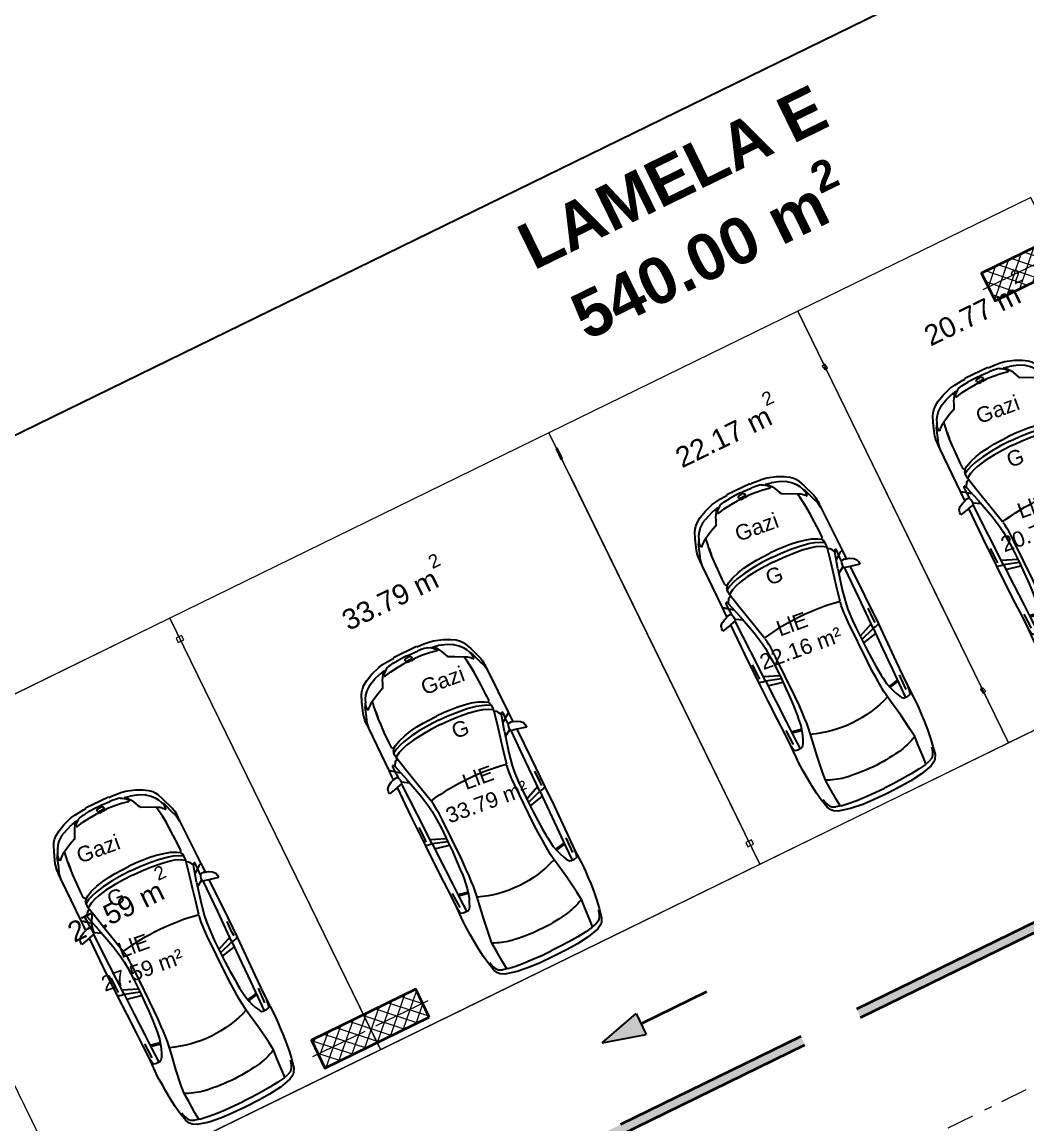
# Model space of a CAD drawing. Header units: metres. Extents: x 7511783 to 7512372, y 4692307 to 4692611.
# Drawn here: x 7512268.87 to 7512281.84, y 4692547.16 to 4692561.39 of the extents above; entities that cross this region are included whole.
import ezdxf

# ---------------------------------------------------------------- set-up
doc = ezdxf.new("R2010")
doc.units = ezdxf.units.M
doc.linetypes.add('Dot & Dashed', pattern=[670.2777624130249, 352.777767181396, -176.388883590699, 0, -141.11111164093])
doc.linetypes.add('Long Dashed', pattern=[793.7499761581425, 476.2499928474427, -317.4999833106998])
for name, color, linetype, lineweight in [('A - Fill Zone_Pen_No__156', 165, 'Continuous', 0), ('A - Muret', 7, 'Continuous', 0), ('A - Muret_Pen_No__102', 254, 'Continuous', 0), ('A - Muret_Pen_No__7', 7, 'Continuous', 0), ('A - Pllaka Themel_Pen_No__42', 8, 'Continuous', 0), ('A - Shtyllat', 7, 'Continuous', 0), ('A - Shtyllat_Pen_No__1', 7, 'Continuous', 0), ('A -Polyline', 7, 'Continuous', 0), ('A -Polyline_Pen_No__42', 8, 'Continuous', 0), ('A -Polyline_Pen_No__48', 14, 'Continuous', 0), ('A -Polyline_Pen_No__8', 14, 'Continuous', 0), ('A1 - Bodrumi -1', 7, 'Continuous', 0), ('Annotation - Text_Pen_No__48', 14, 'Continuous', 0), ('garazhat-netw-amiri - b1', 20, 'Continuous', 0), ('Interior - Furniture _Pen_No__42', 8, 'Continuous', 0), ('Marker - Section', 7, 'Continuous', 0), ('Marker - Section_Pen_No__85', 151, 'Continuous', 0), ('Structural - Bearing', 7, 'Continuous', 0), ('Structural - Bearing_Pen_No__20', 1, 'Continuous', 0), ('Structural - Bearing_Pen_No__21', 7, 'Continuous', 0)]:
    doc.layers.add(name, color=color, linetype=linetype, lineweight=lineweight)
doc.styles.add('GENERATED_STYLE_1', font='arial.ttf')
doc.styles.get("Standard").update_dxf_attribs({"font": 'arial.ttf'})
pattern_1 = [(44.99999999999998, (0, 0), (-91.92387818248316, 91.92387818248324), []), (135.0000000000001, (0, 0), (91.9238781824829, 91.92387818248349), [])]

# ---------------------------------------------------------------- blocks, each defined once
blk = doc.blocks.new('Slab_1', base_point=(-1850.000000000003, -20500.83600967443))
at = {"layer": 'A - Pllaka Themel_Pen_No__42', "color": 8, "linetype": 'Continuous', "lineweight": 25, "flags": 128}
blk.add_lwpolyline([(-1850.000000000003, -20500.83600967443), (27400.0000000007, -20500.83534970144), (27400.0000000007, 1500), (-1000, 1500), (-999.9999999999992, -8550.830745419275), (-1850.000000000002, -8550.830745419275)], close=True, dxfattribs=at)
blk = doc.blocks.new('Wall_36', base_point=(28500.00000000001, -19000.83534970144))
at = {"layer": 'A - Muret_Pen_No__102', "linetype": 'Continuous', "lineweight": 0}
for points in [[(37900, -18880.83528241818), (32600.00005960471, -18880.83528241818), (32600.00005960471, -19000.83597085249), (37900, -19000.83597085249)], [(41299.99994887647, -18880.83533003146), (38700, -18880.83533003146), (38700, -19000.83597085249), (41299.99994887647, -19000.83597085249)]]:
    blk.add_hatch(color=254, dxfattribs=at).paths.add_polyline_path(points)
at = {"layer": 'A - Muret_Pen_No__7', "color": 7, "linetype": 'Continuous', "lineweight": 35, "flags": 128}
for points in [[(37900, -18880.83534970144), (35309.99999999999, -18880.83534970144)], [(41300, -18880.83534970144), (38700, -18880.83534970144)], [(32600.00000000005, -19000.83534970144), (37900.00000000002, -19000.83534970144)], [(38700.00000000001, -19000.83534970144), (41300.00000000002, -19000.83534970144)]]:
    blk.add_lwpolyline(points, dxfattribs=at)
blk = doc.blocks.new('Column_3', base_point=(445.0000000000012, 14970))
at = {"layer": 'A - Shtyllat_Pen_No__1', "color": 7, "linetype": 'Continuous', "lineweight": 13, "flags": 128}
blk.add_lwpolyline([(405.0000000000012, 15000), (405.0000000000012, 14940), (485.0000000000012, 14940), (485.0000000000012, 15000)], close=True, dxfattribs=at)
blk = doc.blocks.new('Column_10', base_point=(-59109.50201474628, 182406.9408084733))
at = {"layer": 'Structural - Bearing', "linetype": 'Continuous', "lineweight": 0}
h = blk.add_hatch(dxfattribs=at)
h.set_pattern_fill('CONCRETE_BLOCK', color=18, style=0, pattern_type=2)
h.set_pattern_definition(pattern_1)
h.paths.add_polyline_path([(-58359.50201474628, 182206.9408084733), (-58359.50201474628, 182606.9408084733), (-59859.50201474628, 182606.9408084733), (-59859.50201474628, 182206.9408084733)])
at = {"layer": 'Structural - Bearing_Pen_No__20', "color": 1, "linetype": 'Continuous', "lineweight": 0}
for p, q in [((-59109.50201474628, 182486.9408084733), (-59109.50201474628, 182686.9408084733)), ((-59189.50201474627, 182406.9408084733), (-59939.50201474627, 182406.9408084733)), ((-59109.50201474628, 182326.9408084733), (-59109.50201474628, 182126.9408084733)), ((-59029.50201474628, 182406.9408084733), (-58279.50201474628, 182406.9408084733))]:
    blk.add_line(p, q, dxfattribs=at)
blk.add_point((-59109.50201474628, 182406.9408084733), dxfattribs=at)
at = {"layer": 'Structural - Bearing_Pen_No__21', "color": 7, "linetype": 'Continuous', "lineweight": 35, "flags": 128}
blk.add_lwpolyline([(-58359.50201474628, 182206.9408084733), (-58359.50201474628, 182606.9408084733), (-59859.50201474628, 182606.9408084733), (-59859.50201474628, 182206.9408084733)], close=True, dxfattribs=at)
blk = doc.blocks.new('Column_14', base_point=(-67319.82202355302, 182406.9408084733))
at = {"layer": 'Structural - Bearing', "linetype": 'Continuous', "lineweight": 0}
h = blk.add_hatch(dxfattribs=at)
h.set_pattern_fill('CONCRETE_BLOCK', color=18, style=0, pattern_type=2)
h.set_pattern_definition(pattern_1)
h.paths.add_polyline_path([(-66319.82202355302, 182206.9408084733), (-66319.82202355302, 182606.9408084733), (-68319.82202355302, 182606.9408084733), (-68319.82202355302, 182206.9408084733)])
at = {"layer": 'Structural - Bearing_Pen_No__20', "color": 1, "linetype": 'Continuous', "lineweight": 0}
for p, q in [((-67319.82202355302, 182486.9408084733), (-67319.82202355302, 182686.9408084733)), ((-67399.82202355302, 182406.9408084733), (-68399.82202355302, 182406.9408084733)), ((-67319.82202355302, 182326.9408084733), (-67319.82202355302, 182126.9408084733)), ((-67239.82202355302, 182406.9408084733), (-66239.82202355302, 182406.9408084733))]:
    blk.add_line(p, q, dxfattribs=at)
blk.add_point((-67319.82202355302, 182406.9408084733), dxfattribs=at)
at = {"layer": 'Structural - Bearing_Pen_No__21', "color": 7, "linetype": 'Continuous', "lineweight": 35, "flags": 128}
blk.add_lwpolyline([(-66319.82202355302, 182206.9408084733), (-66319.82202355302, 182606.9408084733), (-68319.82202355302, 182606.9408084733), (-68319.82202355302, 182206.9408084733)], close=True, dxfattribs=at)
blk = doc.blocks.new('Column_88', base_point=(1347.500000000002, 14455))
at = {"layer": 'A - Shtyllat_Pen_No__1', "color": 7, "linetype": 'Continuous', "lineweight": 13, "flags": 128}
blk.add_lwpolyline([(1335.000000000002, 14380), (1360.000000000002, 14380), (1360.000000000002, 14530), (1335.000000000002, 14530)], close=True, dxfattribs=at)
blk = doc.blocks.new('Column_89', base_point=(4745.000000000001, 14970))
at = {"layer": 'A - Shtyllat_Pen_No__1', "color": 7, "linetype": 'Continuous', "lineweight": 13, "flags": 128}
blk.add_lwpolyline([(4705.000000000001, 15000), (4705.000000000001, 14940), (4785.000000000002, 14940), (4785.000000000002, 15000)], close=True, dxfattribs=at)
blk = doc.blocks.new('Column_93', base_point=(5470.697755750123, 12096.2879464739))
at = {"layer": 'A - Shtyllat_Pen_No__1', "color": 7, "linetype": 'Continuous', "lineweight": 13, "flags": 128}
blk.add_lwpolyline([(5496.780779638481, 12071.3946569195), (5483.644244612508, 12129.93892604562), (5444.614731861762, 12121.1812360283), (5457.751266887735, 12062.63696690219)], close=True, dxfattribs=at)
blk = doc.blocks.new('Column_94', base_point=(5346.995384255546, 12647.57981407818))
at = {"layer": 'A - Shtyllat_Pen_No__1', "color": 7, "linetype": 'Continuous', "lineweight": 13, "flags": 128}
blk.add_lwpolyline([(5373.078408143905, 12622.68652452377), (5359.941873117933, 12681.23079364989), (5320.912360367187, 12672.47310363257), (5334.048895393159, 12613.92883450646)], close=True, dxfattribs=at)
blk = doc.blocks.new('Car 05 22')
at = {"layer": 'Interior - Furniture _Pen_No__42', "color": 8, "linetype": 'Continuous', "lineweight": 25}
for p, q in [((856.5325990199999, 856.169707455), (590.7241636140001, 851.6786068920001)), ((1129.8609284, 858.5331077519999), (856.5325990199999, 856.169707455)), ((1129.8609284, 858.5331077519999), (1120.69723063, 838.160005195)), ((1536.1071561, 860.3802508980001), (1129.8609284, 858.5331077519999)), ((1957.843908175, 858.0544967500001), (1536.1071561, 860.3802508980001)), ((1961.117547741, 983.221158223), (1928.938242309, 983.221158223)), ((1928.938242309, 983.221158223), (1957.843908175, 858.0544967500001)), ((1957.84390817, 858.0544967500001), (1977.22141076, 777.427813481)), ((1996.903176747, 974.9060932165999), (1961.117547741, 983.221158223)), ((2026.89661068, 945.007687052), (1996.903176747, 974.9060932165999)), ((2054.5732194, 897.577022836), (2026.89661068, 945.007687052)), ((2067.91700908, 857.6794056350001), (2054.5732194, 897.577022836)), ((2119.91703998, 857.4374531180001), (2067.91700908, 857.6794056350001)), ((2075.28112592, 835.6608695470001), (2067.91700908, 857.6794056350001)), ((2193.165590015, 856.4504063259001), (2119.91703998, 857.4374531180001)), ((2182.27381684, 834.081841238), (2193.16559002, 856.4504063260001)), ((2808.01466132, 852.5547640039999), (2193.165590015, 856.4504063259001)), ((-784.8200333720001, 721.8124613509999), (-815.0478655078, 667.7598955197002)), ((-757.6903274910002, 747.022066986), (-784.8200333720001, 721.8124613509999)), ((-706.3378894982, 775.7872218095), (-757.6903274910002, 747.022066986)), ((-729.425104913, 716.3992494200002), (-750.577082573, 669.7773949330001)), ((-701.0941271610001, 743.2591195180001), (-729.425104913, 716.3992494200002)), ((-585.227090103, 801.027979058), (-706.3378894982, 775.7872218095)), ((-664.8727541800001, 760.961322365), (-701.0941271610001, 743.2591195180001)), ((-626.571782751, 772.4860242179999), (-664.8727541800001, 760.961322365)), ((-594.8871138119998, 778.4895580349998), (-626.571782751, 772.4860242179999)), ((-483.1389679684001, 817.2581826864), (-585.227090103, 801.027979058)), ((-372.3345973750002, 830.229933465), (-483.1389679684001, 817.2581826864)), ((-251.752794228, 841.043733947), (-372.3345973750002, 830.229933465)), ((-168.2198443133, 844.6061713611999), (-251.752794228, 841.043733947)), ((-78.35772569479998, 850.6357850930001), (-168.2198443133, 844.6061713611999)), ((-24.036324899, 852.2918850640001), (-78.35772569479998, 850.6357850930001)), ((40.3182760438, 852.3336850629998), (-24.036324899, 852.2918850640001)), ((230.8030912739, 845.5192631063), (40.3182760438, 852.3336850629998)), ((124.560977278, 791.3967861309999), (129.0398444, 820.4687779309999)), ((125.693926866, 743.8968737240001), (124.560977278, 791.3967861309999)), ((327.3887276080001, 761.920895626), (125.394377448, 756.455747737)), ((132.429139117, 722.8048827370001), (125.693926866, 743.8968737240001)), ((129.0398444, 820.4687779309999), (138.886242882, 832.3883788069998)), ((146.670770152, 710.6062742990001), (132.429139117, 722.8048827370001)), ((138.886242882, 832.3883788069998), (165.168377873, 840.275885275)), ((165.168377873, 840.275885275), (194.733578306, 844.324685204)), ((194.733578306, 844.324685204), (230.803091274, 845.519263106)), ((210.873013229, 809.2317387879999), (418.0703055720001, 816.1926024380003)), ((400.0158099590001, 847.596806379), (230.8030912739, 845.5192631063)), ((521.9507803269998, 764.6728959719999), (327.3887276080001, 761.920895626)), ((355.2943663540001, 762.315609428), (339.1227247570001, 683.1192857359999)), ((373.4006373970002, 762.5717151969999), (357.2289958010001, 683.375391506)), ((590.7241636140001, 851.6786068920001), (400.0158099590001, 847.596806379)), ((813.627009446, 769.327996556), (521.9507803269998, 764.6728959719999)), ((1108.59023357, 773.98329714), (813.627009446, 769.327996556)), ((1036.25651944, 772.8416796290002), (996.5002997029998, 578.7916468290002)), ((1041.96657906, 578.0240872360001), (1107.56627095, 773.967136299)), ((1173.32542975, 774.895061201), (1090.33970038, 577.89253068)), ((1115.14443198, 808.948201529), (1108.59023357, 773.98329714)), ((1108.59023357, 773.98329714), (1537.61805657, 780.025947399)), ((1119.51383092, 833.2672045809999), (1115.14443198, 808.948201529)), ((1120.16623076, 836.3248049650001), (1119.51383092, 833.2672045809999)), ((1120.69723063, 838.160005195), (1120.16623076, 836.3248049650001)), ((1162.63563846, 830.4777734580001), (1220.13025657, 829.0713745190002)), ((1220.13025657, 829.0713745190002), (1369.65750367, 831.489072695)), ((1537.61805657, 780.025611521), (1974.99295641, 786.0764425990001)), ((1939.15395607, 686.22492547), (1995.917261, 777.427813481)), ((1977.22141076, 777.427813481), (2019.59119012, 777.427813481)), ((2000.39650233, 701.591770694), (2213.53100788, 762.9814866290001)), ((2019.59119012, 777.427813481), (2044.48611622, 783.069509224)), ((2044.48611622, 783.069509224), (2063.35562216, 792.2740022800001)), ((2063.35562216, 792.2740022800001), (2070.42572439, 799.8521965630001)), ((2068.68333559, 787.696981005), (2065.39356605, 794.4584027669999)), ((2068.68333559, 787.696981005), (2148.02030692, 790.4828861469999)), ((2070.42572439, 799.8521965630001), (2075.2191259, 809.3983893609999)), ((2075.2191259, 809.3983893609999), (2075.28112592, 835.6608695470001)), ((2106.51930118, 732.1586113790001), (2148.02030692, 790.4828861469999)), ((2148.02030692, 790.4828861469999), (2166.81146925, 813.814537484)), ((2148.02030692, 790.4828861469999), (2205.61920777, 792.204186117)), ((2166.81146925, 813.814537484), (2182.27381684, 834.081841238)), ((2205.61920777, 792.204186117), (2227.21980808, 791.0038861380001)), ((2226.59190807, 769.8777067159999), (2213.53100788, 762.9814866290001)), ((2213.53100788, 762.9814866290001), (2238.34670825, 752.240186817)), ((2234.36910819, 773.9630864369999), (2226.59190807, 769.8828865080001)), ((2227.21980808, 791.0038861380001), (2232.61990816, 790.029986155)), ((2232.61990816, 790.029986155), (2237.93539134, 787.2871225249999)), ((2238.46067648, 776.864360243), (2234.36910819, 773.9630864369999)), ((2240.81890828, 784.03918626), (2237.93539134, 787.2871225249999)), ((2238.34670825, 752.240186817), (2258.53170854, 739.717487037)), ((2238.46067648, 776.864360243), (2240.85090828, 780.5209863219999)), ((2240.85090828, 780.5209863219999), (2240.81890828, 784.03918626)), ((2258.53170854, 739.717487037), (2269.0398087, 731.086787188)), ((2269.0398087, 731.086787188), (2278.83550884, 721.965087348)), ((2278.83550884, 721.965087348), (2293.79610906, 697.6509877739999)), ((2855.711363900001, 852.6327640009998), (2808.01466132, 852.5547640039999)), ((2808.01466132, 852.5547640039999), (2876.86636504, 843.317264394)), ((2891.44016583, 852.5287640049999), (2855.711363900001, 852.6327640009998)), ((2876.86636504, 843.317264394), (2954.16376923, 813.731165643)), ((2922.51356751, 852.034364026), (2891.44016583, 852.5287640049999)), ((2904.11849592, 832.8863289209997), (2905.06820589, 832.8379901159999)), ((2945.17226874, 849.4061641369999), (2922.51356751, 852.034364026)), ((2989.61447115, 839.6482645490003), (2945.17226874, 849.4061641369999)), ((2954.16376923, 813.731165643), (3075.78877375, 774.6896785450001)), ((3013.55027244, 833.064864827), (2989.61447115, 839.6482645490003)), ((3154.26138006, 782.5577669589998), (3013.55027244, 833.064864827)), ((3022.47491973, 758.305686711), (3023.66221975, 762.4851866380001)), ((3024.49924208, 753.7186598590001), (3022.47491973, 758.305686711)), ((3023.66221975, 762.4851866380001), (3034.64521991, 765.0503865930001)), ((3037.91041996, 743.452886971), (3024.49924208, 753.7186598590001)), ((3034.64521991, 765.0503865930001), (3046.93432009, 763.817386614)), ((3050.61522015, 730.6688871950001), (3037.91041996, 743.452886971)), ((3046.93432009, 763.817386614), (3060.9451203, 762.9292866300001)), ((3064.50712035, 714.6457874760001), (3050.61522015, 730.6688871950001)), ((3060.9451203, 762.9292866300001), (3089.85712072, 757.3861867269998)), ((3076.97452053, 697.807687771), (3064.50712035, 714.6457874760001)), ((3100.48402088, 763.1120866269999), (3075.78877375, 774.6896785450001)), ((3089.85712072, 757.3861867269998), (3108.43932099, 751.4304868319999)), ((3114.13862108, 753.3111867989999), (3100.48402088, 763.1120866269999)), ((3108.43932099, 751.4304868319999), (3122.8656212, 746.4359869189999)), ((3122.8656212, 746.4359869189999), (3114.13862108, 753.3111867989999)), ((3170.0706946, 726.5554905960001), (3122.8656212, 746.4359869189999)), ((3235.883818752, 747.6101556219), (3154.26138006, 782.5577669589998)), ((3211.69204952, 701.0151137130001), (3170.0706946, 726.5554905960001)), ((3269.07948628, 728.3294692490001), (3235.883818752, 747.6101556219)), ((3298.56678787, 705.6390702070001), (3269.07948628, 728.3294692490001)), ((-815.0478655078, 667.7598955197002), (-855.0523550635, 511.0116477078998)), ((-768.2719792499998, 602.2788720830002), (-782.764796709, 510.0106247469999)), ((-768.2719792499998, 602.2788720830002), (-750.577082573, 669.7773949330001)), ((-764.3441764490001, 617.261773195), (-665.728145997, 623.9546285630003)), ((-665.728145997, 623.9546285630003), (-500.877431885, 634.180288886)), ((-500.877431885, 634.180288886), (-383.0238853850001, 641.9613403830001)), ((-383.0238853850001, 641.9613403830001), (-274.220886173, 631.318400078)), ((-274.220886173, 631.318400078), (-56.404854203, 600.536895199)), ((-56.404854203, 600.536895199), (145.941775497, 566.5900898169999)), ((171.252864179, 696.6287725440001), (146.670770152, 710.6062742990001)), ((212.566754139, 676.5412700230002), (171.252864179, 696.6287725440001)), ((266.3151410770001, 654.566867265), (212.566754139, 676.5412700230002)), ((319.4903281550001, 636.426864989), (266.3151410770001, 654.566867265)), ((392.7088835140001, 617.8124267930001), (319.4903281550001, 636.426864989)), ((339.1227247570001, 683.1192857359999), (329.5580559370001, 633.8673348859999)), ((357.2289958010001, 683.375391506), (346.76505809, 629.492778784)), ((474.8166917820001, 607.1053878569999), (392.7088835140001, 617.8124267930001)), ((521.3449804749999, 601.6186871690002), (474.8166917820001, 607.1053878569999)), ((569.9935686519999, 596.8381865689998), (521.3449804749999, 601.6186871690002)), ((652.59274858, 590.9845858339997), (569.9935686519999, 596.8381865689998)), ((772.8388193580001, 584.9903850819998), (652.59274858, 590.9845858339997)), ((907.2666866909999, 580.298084493), (772.8388193580001, 584.9903850819998)), ((1041.96657906, 578.0240872360001), (907.2666866909999, 580.298084493)), ((1227.79815085, 577.5186957939999), (1041.96657906, 578.0240872360001)), ((1316.09897866, 580.475793563), (1227.79815085, 577.5186957939999)), ((1403.02450604, 584.4121905939998), (1316.09897866, 580.475793563)), ((1483.8761315, 590.1361862749999), (1403.02450604, 584.4121905939998)), ((1562.00595611, 600.596478384), (1483.8761315, 590.1361862749999)), ((1730.35620914, 633.8338533080002), (1562.00595611, 600.596478384)), ((1610.72419049, 544.0665862469999), (1779.61280153, 581.7538898049997)), ((2000.39650233, 701.591770694), (1730.35620914, 633.8338533080002)), ((1779.61280153, 581.7538898049997), (1952.84760406, 621.338789111)), ((1952.84760406, 621.338789111), (2122.045506540001, 659.9572884350001)), ((2122.045506540001, 659.9572884350001), (2293.79610906, 697.6509877739999)), ((2293.79610906, 697.6509877739999), (2317.1870094, 700.7385877199999)), ((2293.79610906, 697.6386630720001), (2293.79610906, 697.6509877739999)), ((2317.1870094, 700.7385877199999), (2345.74280982, 702.7498876850001)), ((2355.134199750001, 639.912801441), (2317.1870094, 700.7385877199999)), ((2345.74280982, 702.7498876850001), (2378.929310310001, 702.0184876970001)), ((2379.77420337, 575.387091212), (2355.13301598, 639.9159014410001)), ((2410.10490185, 649.1086815510001), (2378.929310310001, 702.0184876970001)), ((2378.929310310001, 702.0184876970001), (2410.57231077, 694.2028878339999)), ((2397.334105950001, 514.2584815219999), (2379.77250853, 575.3929912130001)), ((2436.02871163, 583.2244924540001), (2410.10490185, 649.1086815510001)), ((2410.57231077, 694.2028878339999), (2410.58631694, 694.1782473540001)), ((2428.73881104, 681.7061880529999), (2410.57231077, 694.2028878339999)), ((2428.73881104, 681.7061880529999), (2457.25830016, 700.035535323)), ((2428.77597173, 681.700745325), (2428.73881104, 681.7061880529999)), ((2428.77597173, 681.700745325), (2456.66545813, 639.8418234830003)), ((2453.63941421, 521.616582688), (2436.02871163, 583.2244924540001)), ((2456.66545813, 639.8418234830003), (2487.236391870001, 574.2621729599999)), ((2457.25830016, 700.035535323), (2535.4819126, 697.9905877680001)), ((2487.236391870001, 574.2621729599999), (2491.79934275, 562.0052962960001)), ((2535.422612600001, 697.9916562040003), (2673.21491462, 695.5089878119999)), ((2535.46586986, 697.9894090810001), (2535.4819126, 697.988971943)), ((2673.21491462, 695.5089878119999), (2787.200816290001, 691.4809878819998)), ((2787.200816290001, 691.4809878819998), (2868.415817480001, 687.223087957)), ((2868.395882330001, 687.22488671), (2959.72331881, 678.984388101)), ((2959.72331881, 678.984388101), (2868.415817480001, 687.1969879569999)), ((2959.72331881, 678.984388101), (3047.2313201, 666.2002883250001)), ((3047.20992906, 666.2041971140001), (3100.00912087, 656.556188494)), ((3100.00912087, 656.556188494), (3076.97452053, 697.807687771)), ((3152.92075342, 553.873393456), (3100.00912087, 656.556188494)), ((3254.25934432, 663.1775183300001), (3211.69204952, 701.0151137130001)), ((3301.867263790001, 602.80900872), (3254.25934432, 663.1775183300001)), ((3337.33388997, 663.3806719909999), (3298.56678787, 705.6390702070001)), ((3301.867263790001, 602.80900872), (3346.015513130001, 501.4217980699999)), ((3374.49419199, 603.583974516), (3337.33388997, 663.3806719909999)), ((3418.40079436, 512.7439783509999), (3374.49419199, 603.583974516)), ((-855.0523550635, 511.0116477078998), (-874.6778528530002, 344.9579771100001)), ((-782.7621654889999, 510.027376359), (-794.5333543099999, 390.6265818930001)), ((145.941775497, 566.5900898169999), (233.261172115, 552.312592089)), ((233.261172115, 552.312592089), (315.3092800730001, 541.359190513)), ((315.2936019620001, 541.3606176840001), (384.2945810830001, 535.0794906230001)), ((384.2815104790001, 535.080362318), (454.174320738, 530.4191213629999)), ((454.170282107, 530.4193907049998), (526.242583163, 526.2868907769997)), ((526.2331313149998, 526.2873073839999), (627.7018846490002, 521.814890855)), ((627.698546207, 521.8149872519999), (756.75876515, 518.0884218199999)), ((756.75876515, 518.0884218199999), (1322.62824821, 518.052230308)), ((1322.62824821, 518.052230308), (1420.49779626, 521.652890858)), ((1420.49066257, 521.652523245), (1466.64156934, 524.030772681)), ((1466.62639694, 524.0299908169999), (1510.87647584, 527.594696836)), ((1510.85529759, 527.5929907539999), (1554.25309822, 533.0576906580001)), ((1554.25309822, 533.0576906580001), (1596.82961355, 540.969674969)), ((1597.28918852, 541.1774857889999), (1596.65116701, 540.8889849259999)), ((2419.31580918, 395.7362626700001), (2397.33316008, 514.2635815229997)), ((2477.61661773, 401.0764635800001), (2453.63941421, 521.616582688)), ((2491.79994982, 562.0052962960001), (2517.90263133, 477.034766618)), ((2517.90263133, 477.034766618), (2537.54372273, 384.0810341510001)), ((3189.62073735, 475.569766106), (3152.92075342, 553.873393456)), ((3199.39883308, 466.7584630290001), (3189.62073735, 475.569766106)), ((3220.69886845, 454.388540188), (3199.39883308, 466.7584630290001)), ((3256.10680826, 439.2417534179999), (3220.67662376, 454.4014587129999)), ((3288.390194130001, 425.101248479), (3256.10680826, 439.2417534179999)), ((3346.015513130001, 501.4217980699999), (3374.297465860001, 419.557472908)), ((3457.47689648, 393.0984834030001), (3418.40079436, 512.7439783509999)), ((-874.6778528530002, 344.9579771100001), (-882.944054645, 194.680643518)), ((-794.5333543099999, 390.6265818930001), (-802.4328468090001, 258.715288008)), ((2433.73206705, 266.091642182), (2419.31580918, 395.7362626700001)), ((2493.88922012, 269.050242651), (2477.61661773, 401.0764635800001)), ((2537.54372273, 384.0810341510001), (2551.45611664, 285.6281997640001)), ((2551.45611664, 285.6281997640001), (2559.71041303, 193.693567653)), ((3319.36158057, 408.41284265), (3288.390194130001, 425.101248479)), ((3353.46269085, 384.2512837760001), (3319.36158057, 408.41284265)), ((3321.23357975, 370.497229407), (3320.99727986, 362.132926485)), ((3320.99727986, 362.132926485), (3338.31527228, 276.8564967000001)), ((3324.654278260001, 377.297531782), (3321.23357975, 370.497229407)), ((3328.30797666, 379.591332583), (3324.654278260001, 377.297531782)), ((3338.468372210001, 379.4523325350001), (3328.30797666, 379.591332583)), ((3363.640761200001, 357.811724976), (3338.468372210001, 379.4523325350001)), ((3377.182392130001, 359.9734848010001), (3353.46269085, 384.2512837760001)), ((3396.66521323, 315.8049103040001), (3363.640761200001, 357.811724976)), ((3391.09039087, 344.247647689), (3374.297465860001, 419.557472908)), ((3391.09039087, 344.247647689), (3377.182392130001, 359.9734848010001)), ((3408.0703938, 289.3779877820001), (3396.66521323, 315.8049103040001)), ((3408.0703938, 289.3779877820001), (3413.77629411, 267.259988716)), ((3468.34279707, 330.9338860280001), (3457.47689648, 393.0984834030001)), ((3474.4914974, 263.721088865), (3468.34279707, 330.9338860280001)), ((-882.944054645, 194.680643518), (-885.3767076889999, 0)), ((-802.4328468090001, 258.715288008), (-806.8131426489999, 124.936494209)), ((2441.61713002, 131.955220918), (2433.73181129, 266.093942182)), ((2503.10292147, 133.173421111), (2493.88922012, 269.050242651)), ((2559.71041303, 193.693567653), (2564.38081099, 101.185635342)), ((3338.31527228, 276.8564967000001), (3351.882966340001, 172.661960307)), ((3351.882966340001, 172.661960307), (3358.343763510001, 75.87012649980001)), ((3413.77548775, 267.2641933500001), (3418.45445829, 242.866384828)), ((3418.452194370001, 242.878189745), (3424.044894670001, 200.723791525)), ((3424.044894670001, 200.723791525), (3427.72848251, 152.023715234)), ((3432.36383112, 39.98011396419999), (3427.72848251, 152.023715234)), ((3478.33319761, 199.917191559), (3474.4914974, 263.721088865)), ((3479.35651311, 164.9481933352), (3478.33319761, 199.917191559)), ((3489.519598210001, 164.9481933352), (3479.35651311, 164.9481933352)), ((3489.519598210001, -164.9481933352), (3489.519598210001, 164.9481933352)), ((-885.3767076889999, 0), (-882.944054645, -194.680643518)), ((-806.8131426489999, 124.936494209), (-808.0470753050001, 0)), ((-806.8131426489999, -124.936494209), (-808.0470753050001, 1.477e-13)), ((2444.0197128, -0.0273000043277), (2441.61701245, 131.957220918)), ((2444.0197128, 0.0273000043271), (2441.61701245, -131.957220918)), ((2506.01959488, -3.86e-13), (2503.10292147, 133.173421111)), ((2564.38081099, 101.185635342), (2566.01761027, -0.00610000213065)), ((2564.38081099, -101.185635342), (2566.01761027, 0.00610000212997)), ((3353.95786543, 27.8932505984), (3358.343763510001, 75.87012649980001)), ((3353.95786543, 27.8932505984), (3353.95786543, -0.7649002671629999)), ((3353.95786543, -27.8932505984), (3353.95786543, 0.7649002671619999)), ((3370.89075802, 11.74110410089999), (3370.32315827, -0.7649002671629999)), ((3370.89075802, -11.74110410089999), (3370.32315827, 0.7649002671619999)), ((3372.49235732, 23.6550082622), (3370.89075802, 11.74110410089999)), ((3376.267285060001, 38.99395092400001), (3372.49235732, 23.6550082622)), ((3381.98685317, 46.5714162664), (3376.267285060001, 38.99395092400001)), ((3386.21005132, 48.3522168884), (3381.98685317, 46.5714162664)), ((3386.21005132, 48.3522168884), (3394.28954778, 48.3522168884)), ((3398.51284593, 46.5714162664), (3394.28954778, 48.3522168884)), ((3404.23226311, 38.99375151340001), (3398.51284593, 46.5714162664)), ((3404.23226311, 38.99375151340001), (3408.00714178, 23.6550082622)), ((3408.00714178, 23.6550082622), (3409.766541010001, 8.055102813469999)), ((3409.766541010001, 8.055102813469999), (3409.766541010001, -4.961e-13)), ((3431.76949509, 57.3729975776), (3431.76949509, 56.7710829698)), ((3432.04453126, -0.0109000038072), (3432.36383112, 39.98011396419999)), ((3432.04453126, 0.0109000038063), (3432.36383112, -39.98011396419999)), ((-802.4328468090001, -258.715288008), (-806.8131426489999, -124.936494209)), ((2441.61713002, -131.955220918), (2433.73181129, -266.093942182)), ((2503.10292147, -133.173421111), (2493.88922012, -269.050242651)), ((2506.01959488, -2.78e-13), (2503.10292147, -133.173421111)), ((2559.71041303, -193.693567653), (2564.38081099, -101.185635342)), ((3351.882966340001, -172.661960307), (3358.343763510001, -75.87012649980001)), ((3353.95786543, -27.8932505984), (3358.343763510001, -75.87012649980001)), ((3372.49235732, -23.6550082622), (3370.89075802, -11.74110410089999)), ((3376.267285060001, -38.99395092400001), (3372.49235732, -23.6550082622)), ((3381.98685317, -46.5714162664), (3376.267285060001, -38.99395092400001)), ((3386.21005132, -48.3522168884), (3381.98685317, -46.5714162664)), ((3386.21005132, -48.3522168884), (3394.28954778, -48.3522168884)), ((3398.51284593, -46.5714162664), (3394.28954778, -48.3522168884)), ((3404.23226311, -38.99375151340001), (3398.51284593, -46.5714162664)), ((3404.23226311, -38.99375151340001), (3408.00714178, -23.6550082622)), ((3408.00714178, -23.6550082622), (3409.766541010001, -8.055102813469999)), ((3409.766541010001, -8.055102813469999), (3409.766541010001, -3.892e-13)), ((3432.36383112, -39.98011396419999), (3427.72848251, -152.023715234)), ((3431.76949509, -57.3729975776), (3431.76949509, -56.7710829698)), ((-882.944054645, -194.680643518), (-874.6778528530002, -344.9579771100001)), ((-794.5333543099999, -390.6265818930001), (-802.4328468090001, -258.715288008)), ((2433.73206705, -266.091642182), (2419.31580918, -395.7362626700001)), ((2493.88922012, -269.050242651), (2477.61661773, -401.0764635800001)), ((2551.45611664, -285.6281997640001), (2559.71041303, -193.693567653)), ((3320.99727986, -362.132926485), (3338.31527228, -276.8564967000001)), ((3338.31527228, -276.8564967000001), (3351.882966340001, -172.661960307)), ((3408.0703938, -289.3779877820001), (3413.77629411, -267.259988716)), ((3413.77548775, -267.2641933500001), (3418.45445829, -242.866384828)), ((3418.452194370001, -242.878189745), (3424.044894670001, -200.723791525)), ((3424.044894670001, -200.723791525), (3427.72848251, -152.023715234)), ((3468.34279707, -330.9338860280001), (3474.4914974, -263.721088865)), ((3474.4914974, -263.721088865), (3478.33319761, -199.917191559)), ((3478.33319761, -199.917191559), (3479.35651311, -164.9481933352)), ((3479.35651311, -164.9481933352), (3489.519598210001, -164.9481933352)), ((-874.6778528530002, -344.9579771100001), (-855.0523550635, -511.0116477078998)), ((-782.7621654889999, -510.027376359), (-794.5333543099999, -390.6265818930001)), ((2419.31580918, -395.7362626700001), (2397.33316008, -514.2635815229997)), ((2477.61661773, -401.0764635800001), (2453.63941421, -521.616582688)), ((2517.90263133, -477.034766618), (2537.54372273, -384.0810341510001)), ((2537.54372273, -384.0810341510001), (2551.45611664, -285.6281997640001)), ((3288.390194130001, -425.101248479), (3256.10680826, -439.2417534179999)), ((3319.36158057, -408.41284265), (3288.390194130001, -425.101248479)), ((3353.46269085, -384.2512837760001), (3319.36158057, -408.41284265)), ((3321.23357975, -370.497229407), (3320.99727986, -362.132926485)), ((3324.654278260001, -377.297531782), (3321.23357975, -370.497229407)), ((3328.30797666, -379.591332583), (3324.654278260001, -377.297531782)), ((3338.468372210001, -379.4523325350001), (3328.30797666, -379.591332583)), ((3363.640761200001, -357.811724976), (3338.468372210001, -379.4523325350001)), ((3346.015513130001, -501.4217980699999), (3374.297465860001, -419.557472908)), ((3377.182392130001, -359.9734848010001), (3353.46269085, -384.2512837760001)), ((3396.66521323, -315.8049103040001), (3363.640761200001, -357.811724976)), ((3391.09039087, -344.247647689), (3374.297465860001, -419.557472908)), ((3391.09039087, -344.247647689), (3377.182392130001, -359.9734848010001)), ((3408.0703938, -289.3779877820001), (3396.66521323, -315.8049103040001)), ((3418.40079436, -512.7439783509999), (3457.47689648, -393.0984834030001)), ((3457.47689648, -393.0984834030001), (3468.34279707, -330.9338860280001)), ((-855.0523550635, -511.0116477078998), (-815.0478655078, -667.7598955197002)), ((-768.2719792499998, -602.2788720830002), (-782.764796709, -510.0106247469999)), ((-56.404854203, -600.536895199), (145.941775497, -566.5900898169999)), ((145.941775497, -566.5900898169999), (233.261172115, -552.312592089)), ((233.261172115, -552.312592089), (315.3092800730001, -541.359190513)), ((315.2936019620001, -541.3606176840001), (384.2945810830001, -535.0794906230001)), ((384.2815104790001, -535.080362318), (454.174320738, -530.4191213629999)), ((454.170282107, -530.4193907049998), (526.242583163, -526.2868907769997)), ((526.2331313149998, -526.2873073839999), (627.7018846490002, -521.814890855)), ((627.698546207, -521.8149872519999), (756.75876515, -518.0884218199999)), ((756.75876515, -518.0884218199999), (1322.62824821, -518.052230308)), ((1322.62824821, -518.052230308), (1420.49779626, -521.652890858)), ((1420.49066257, -521.652523245), (1466.64156934, -524.030772681)), ((1466.62639694, -524.0299908169999), (1510.87647584, -527.594696836)), ((1510.85529759, -527.5929907539999), (1554.25309822, -533.0576906580001)), ((1554.25309822, -533.0576906580001), (1596.82961355, -540.969674969)), ((1597.28918852, -541.1774857889999), (1596.65116701, -540.8889849259999)), ((1610.72419049, -544.0665862469999), (1779.61280153, -581.7538898049997)), ((2397.334105950001, -514.2584815219999), (2379.77250853, -575.3929912130001)), ((2453.63941421, -521.616582688), (2436.02871163, -583.2244924540001)), ((2487.236391870001, -574.2621729599999), (2491.79934275, -562.0052962960001)), ((2491.79994982, -562.0052962960001), (2517.90263133, -477.034766618)), ((3152.92075342, -553.873393456), (3100.00912087, -656.556188494)), ((3189.62073735, -475.569766106), (3152.92075342, -553.873393456)), ((3199.39883308, -466.7584630290001), (3189.62073735, -475.569766106)), ((3220.69886845, -454.388540188), (3199.39883308, -466.7584630290001)), ((3256.10680826, -439.2417534179999), (3220.67662376, -454.4014587129999)), ((3301.867263790001, -602.80900872), (3346.015513130001, -501.4217980699999)), ((3374.49419199, -603.583974516), (3418.40079436, -512.7439783509999)), ((-815.0478655078, -667.7598955197002), (-784.8200333720001, -721.8124613509999)), ((-768.2719792499998, -602.2788720830002), (-750.577082573, -669.7773949330001)), ((-764.3441764490001, -617.261773195), (-665.728145997, -623.9546285630003)), ((-729.425104913, -716.3992494200002), (-750.577082573, -669.7773949330001)), ((-665.728145997, -623.9546285630003), (-500.877431885, -634.180288886)), ((-500.877431885, -634.180288886), (-383.0238853850001, -641.9613403830001)), ((-383.0238853850001, -641.9613403830001), (-274.220886173, -631.318400078)), ((-274.220886173, -631.318400078), (-56.404854203, -600.536895199)), ((146.670770152, -710.6062742990001), (132.429139117, -722.8048827370001)), ((171.252864179, -696.6287725440001), (146.670770152, -710.6062742990001)), ((212.566754139, -676.5412700230002), (171.252864179, -696.6287725440001)), ((266.3151410770001, -654.566867265), (212.566754139, -676.5412700230002)), ((319.4903281550001, -636.426864989), (266.3151410770001, -654.566867265)), ((392.7088835140001, -617.8124267930001), (319.4903281550001, -636.426864989)), ((339.1227247570001, -683.1192857359999), (329.5580559370001, -633.8673348859999)), ((355.2943663540001, -762.315609428), (339.1227247570001, -683.1192857359999)), ((357.2289958010001, -683.375391506), (346.76505809, -629.492778784)), ((373.4006373970002, -762.5717151969999), (357.2289958010001, -683.375391506)), ((474.8166917820001, -607.1053878569999), (392.7088835140001, -617.8124267930001)), ((521.3449804749999, -601.6186871690002), (474.8166917820001, -607.1053878569999)), ((569.9935686519999, -596.8381865689998), (521.3449804749999, -601.6186871690002)), ((652.59274858, -590.9845858339997), (569.9935686519999, -596.8381865689998)), ((772.8388193580001, -584.9903850819998), (652.59274858, -590.9845858339997)), ((907.2666866909999, -580.298084493), (772.8388193580001, -584.9903850819998)), ((1041.96657906, -578.0240872360001), (907.2666866909999, -580.298084493)), ((1036.25651944, -772.8416796290002), (996.5002997029998, -578.7916468290002)), ((1227.79815085, -577.5186957939999), (1041.96657906, -578.0240872360001)), ((1041.96657906, -578.0240872360001), (1107.56627095, -773.967136299)), ((1173.32542975, -774.895061201), (1090.33970038, -577.89253068)), ((1316.09897866, -580.475793563), (1227.79815085, -577.5186957939999)), ((1403.02450604, -584.4121905939998), (1316.09897866, -580.475793563)), ((1483.8761315, -590.1361862749999), (1403.02450604, -584.4121905939998)), ((1562.00595611, -600.596478384), (1483.8761315, -590.1361862749999)), ((1730.35620914, -633.8338533080002), (1562.00595611, -600.596478384)), ((2000.39650233, -701.591770694), (1730.35620914, -633.8338533080002)), ((1779.61280153, -581.7538898049997), (1952.84760406, -621.338789111)), ((1939.15395607, -686.22492547), (1995.917261, -777.427813481)), ((1952.84760406, -621.338789111), (2122.045506540001, -659.9572884350001)), ((2000.39650233, -701.591770694), (2213.53100788, -762.9814866290001)), ((2122.045506540001, -659.9572884350001), (2293.79610906, -697.6509877739999)), ((2278.83550884, -721.965087348), (2293.79610906, -697.6509877739999)), ((2293.79610906, -697.6386630720001), (2293.79610906, -697.6509877739999)), ((2293.79610906, -697.6509877739999), (2317.1870094, -700.7385877199999)), ((2355.134199750001, -639.912801441), (2317.1870094, -700.7385877199999)), ((2317.1870094, -700.7385877199999), (2345.74280982, -702.7498876850001)), ((2345.74280982, -702.7498876850001), (2378.929310310001, -702.0184876970001)), ((2379.77420337, -575.387091212), (2355.13301598, -639.9159014410001)), ((2410.10490185, -649.1086815510001), (2378.929310310001, -702.0184876970001)), ((2378.929310310001, -702.0184876970001), (2410.57231077, -694.2028878339999)), ((2436.02871163, -583.2244924540001), (2410.10490185, -649.1086815510001)), ((2428.73881104, -681.7061880529999), (2410.57231077, -694.2028878339999)), ((2410.57231077, -694.2028878339999), (2410.58631694, -694.1782473540001)), ((2428.77597173, -681.700745325), (2428.73881104, -681.7061880529999)), ((2428.73881104, -681.7061880529999), (2457.25830016, -700.035535323)), ((2428.77597173, -681.700745325), (2456.66545813, -639.8418234830003)), ((2456.66545813, -639.8418234830003), (2487.236391870001, -574.2621729599999)), ((2457.25830016, -700.035535323), (2535.4819126, -697.9905877680001)), ((2535.422612600001, -697.9916562040003), (2673.21491462, -695.5089878119999)), ((2535.46586986, -697.9894090810001), (2535.4819126, -697.988971943)), ((2673.21491462, -695.5089878119999), (2787.200816290001, -691.4809878819998)), ((2787.200816290001, -691.4809878819998), (2868.415817480001, -687.223087957)), ((2868.395882330001, -687.22488671), (2959.72331881, -678.984388101)), ((2959.72331881, -678.984388101), (2868.415817480001, -687.1969879569999)), ((2959.72331881, -678.984388101), (3047.2313201, -666.2002883250001)), ((3047.20992906, -666.2041971140001), (3100.00912087, -656.556188494)), ((3076.97452053, -697.807687771), (3064.50712035, -714.6457874760001)), ((3100.00912087, -656.556188494), (3076.97452053, -697.807687771)), ((3211.69204952, -701.0151137130001), (3170.0706946, -726.5554905960001)), ((3254.25934432, -663.1775183300001), (3211.69204952, -701.0151137130001)), ((3301.867263790001, -602.80900872), (3254.25934432, -663.1775183300001)), ((3269.07948628, -728.3294692490001), (3298.56678787, -705.6390702070001)), ((3298.56678787, -705.6390702070001), (3337.33388997, -663.3806719909999)), ((3337.33388997, -663.3806719909999), (3374.49419199, -603.583974516)), ((-784.8200333720001, -721.8124613509999), (-757.6903274910002, -747.022066986)), ((-757.6903274910002, -747.022066986), (-706.3378894982, -775.7872218095)), ((-701.0941271610001, -743.2591195180001), (-729.425104913, -716.3992494200002)), ((-706.3378894982, -775.7872218095), (-585.227090103, -801.027979058)), ((-664.8727541800001, -760.961322365), (-701.0941271610001, -743.2591195180001)), ((-626.571782751, -772.4860242179999), (-664.8727541800001, -760.961322365)), ((-594.8871138119998, -778.4895580349998), (-626.571782751, -772.4860242179999)), ((-585.227090103, -801.027979058), (-483.149337101, -817.256968783)), ((-483.149337101, -817.256968783), (-372.3345973750002, -830.229933465)), ((-372.3345973750002, -830.229933465), (-251.752794228, -841.043733947)), ((-251.752794228, -841.043733947), (-168.2198443133, -844.6061713611999)), ((-168.2198443133, -844.6061713611999), (-78.35772569479998, -850.6357850930001)), ((-78.35772569479998, -850.6357850930001), (-24.036324899, -852.2918850640001)), ((-24.036324899, -852.2918850640001), (40.3182760438, -852.3336850629998)), ((40.3182760438, -852.3336850629998), (230.8030912739, -845.5192631063)), ((125.693926866, -743.8968737240001), (124.560977278, -791.3967861309999)), ((124.560977278, -791.3967861309999), (129.0398444, -820.4687779309999)), ((327.3887276080001, -761.920895626), (125.394377448, -756.455747737)), ((132.429139117, -722.8048827370001), (125.693926866, -743.8968737240001)), ((129.0398444, -820.4687779309999), (138.886242882, -832.3883788069998)), ((138.886242882, -832.3883788069998), (165.168377873, -840.275885275)), ((165.168377873, -840.275885275), (194.733578306, -844.324685204)), ((194.733578306, -844.324685204), (230.803091274, -845.519263106)), ((210.873013229, -809.2317387879999), (418.0703055720001, -816.1926024380003)), ((230.8030912739, -845.5192631063), (400.0158099590001, -847.596806379)), ((521.9507803269998, -764.6728959719999), (327.3887276080001, -761.920895626)), ((400.0158099590001, -847.596806379), (590.7241636140001, -851.6786068920001)), ((813.627009446, -769.327996556), (521.9507803269998, -764.6728959719999)), ((590.7241636140001, -851.6786068920001), (856.5325990199999, -856.169707455)), ((1108.59023357, -773.98329714), (813.627009446, -769.327996556)), ((1108.59023357, -773.98329714), (1537.61805657, -780.025947399)), ((1115.14443198, -808.948201529), (1108.59023357, -773.98329714)), ((1119.51383092, -833.2672045809999), (1115.14443198, -808.948201529)), ((1120.16623076, -836.3248049650001), (1119.51383092, -833.2672045809999)), ((1120.69723063, -838.160005195), (1120.16623076, -836.3248049650001)), ((1129.8609284, -858.5331077519999), (1120.69723063, -838.160005195)), ((1162.63563846, -830.4777734580001), (1220.13025657, -829.0713745190002)), ((1220.13025657, -829.0713745190002), (1369.65750367, -831.489072695)), ((1537.61805657, -780.025611521), (1974.99295641, -786.0764425990001)), ((1957.84390817, -858.0544967500001), (1977.22141076, -777.427813481)), ((1977.22141076, -777.427813481), (2019.59119012, -777.427813481)), ((2019.59119012, -777.427813481), (2044.48611622, -783.069509224)), ((2044.48611622, -783.069509224), (2063.35562216, -792.2740022800001)), ((2063.35562216, -792.2740022800001), (2070.42572439, -799.8521965630001)), ((2068.68333559, -787.696981005), (2065.39356605, -794.4584027669999)), ((2075.28112592, -835.6608695470001), (2067.91700908, -857.6794056350001)), ((2068.68333559, -787.696981005), (2148.02030692, -790.4828861469999)), ((2070.42572439, -799.8521965630001), (2075.2191259, -809.3983893609999)), ((2075.2191259, -809.3983893609999), (2075.28112592, -835.6608695470001)), ((2106.51930118, -732.1586113790001), (2148.02030692, -790.4828861469999)), ((2148.02030692, -790.4828861469999), (2166.81146925, -813.814537484)), ((2148.02030692, -790.4828861469999), (2205.61920777, -792.204186117)), ((2166.81146925, -813.814537484), (2182.27381684, -834.081841238)), ((2182.27381684, -834.081841238), (2193.16559002, -856.4504063260001)), ((2193.165590015, -856.4504063259001), (2808.01466132, -852.5547640039999)), ((2205.61920777, -792.204186117), (2227.21980808, -791.0038861380001)), ((2213.53100788, -762.9814866290001), (2238.34670825, -752.240186817)), ((2226.59190807, -769.8777067159999), (2213.53100788, -762.9814866290001)), ((2234.36910819, -773.9630864369999), (2226.59190807, -769.8828865080001)), ((2227.21980808, -791.0038861380001), (2232.61990816, -790.029986155)), ((2232.61990816, -790.029986155), (2237.93539134, -787.2871225249999)), ((2238.46067648, -776.864360243), (2234.36910819, -773.9630864369999)), ((2240.81890828, -784.03918626), (2237.93539134, -787.2871225249999)), ((2238.34670825, -752.240186817), (2258.53170854, -739.717487037)), ((2238.46067648, -776.864360243), (2240.85090828, -780.5209863219999)), ((2240.85090828, -780.5209863219999), (2240.81890828, -784.03918626)), ((2258.53170854, -739.717487037), (2269.0398087, -731.086787188)), ((2269.0398087, -731.086787188), (2278.83550884, -721.965087348)), ((2808.01466132, -852.5547640039999), (2876.86636504, -843.317264394)), ((2808.01466132, -852.5547640039999), (2855.711363900001, -852.6327640009998)), ((2855.711363900001, -852.6327640009998), (2891.44016583, -852.5287640049999)), ((2876.86636504, -843.317264394), (2954.16376923, -813.731165643)), ((2891.44016583, -852.5287640049999), (2922.51356751, -852.034364026)), ((2922.51356751, -852.034364026), (2945.17226874, -849.4061641369999)), ((2945.17226874, -849.4061641369999), (2989.61447115, -839.6482645490003)), ((2954.16376923, -813.731165643), (3075.78877375, -774.6896785450001)), ((2989.61447115, -839.6482645490003), (3013.55027244, -833.064864827)), ((3013.55027244, -833.064864827), (3154.26138006, -782.5577669589998)), ((3024.49924208, -753.7186598590001), (3022.47491973, -758.305686711)), ((3022.47491973, -758.305686711), (3023.66221975, -762.4851866380001)), ((3023.66221975, -762.4851866380001), (3034.64521991, -765.0503865930001)), ((3037.91041996, -743.452886971), (3024.49924208, -753.7186598590001)), ((3034.64521991, -765.0503865930001), (3046.93432009, -763.817386614)), ((3050.61522015, -730.6688871950001), (3037.91041996, -743.452886971)), ((3046.93432009, -763.817386614), (3060.9451203, -762.9292866300001)), ((3064.50712035, -714.6457874760001), (3050.61522015, -730.6688871950001)), ((3060.9451203, -762.9292866300001), (3089.85712072, -757.3861867269998)), ((3100.48402088, -763.1120866269999), (3075.78877375, -774.6896785450001)), ((3089.85712072, -757.3861867269998), (3108.43932099, -751.4304868319999)), ((3114.13862108, -753.3111867989999), (3100.48402088, -763.1120866269999)), ((3108.43932099, -751.4304868319999), (3122.8656212, -746.4359869189999)), ((3122.8656212, -746.4359869189999), (3114.13862108, -753.3111867989999)), ((3170.0706946, -726.5554905960001), (3122.8656212, -746.4359869189999)), ((3154.26138006, -782.5577669589998), (3235.883818752, -747.6101556219)), ((3235.883818752, -747.6101556219), (3269.07948628, -728.3294692490001)), ((856.5325990199999, -856.169707455), (1129.8609284, -858.5331077519999)), ((1129.8609284, -858.5331077519999), (1536.1071561, -860.3802508980001)), ((1536.1071561, -860.3802508980001), (1957.84390817, -858.0544967500001)), ((1957.84390817, -858.0544967500001), (1928.938242309, -983.221158223)), ((1928.938242309, -983.221158223), (1961.117547741, -983.221158223)), ((1961.117547741, -983.221158223), (1996.903176747, -974.9060932165999)), ((1996.903176747, -974.9060932165999), (2026.89661068, -945.007687052)), ((2026.89661068, -945.007687052), (2054.5732194, -897.577022836)), ((2054.5732194, -897.577022836), (2067.917009081, -857.6794056350001)), ((2067.917009081, -857.6794056350001), (2119.91703998, -857.4374531180001)), ((2119.91703998, -857.4374531180001), (2193.165590015, -856.4504063259001))]:
    blk.add_line(p, q, dxfattribs=at)
for centre, radius, start, end in [((492.8743121958, 217.6762888661), 973.2499460395999, 154.1544541405, 170.9117329646), ((1649.811844864, 0), 1520.416064058, 158.6992078, 201.3007921999999), ((-1245.217819199, 0), 2907.303426369, 349.2141992177, 10.78580078235), ((1856.361619248, -1.736472437241999), 2353.963924674, 170.8803955853, 189.9222862500999), ((492.8743121958, -217.6762888661), 973.2499460395999, 191.230533967, 205.8455458595)]:
    blk.add_arc(centre, radius, start, end, dxfattribs=at)
blk = doc.blocks.new('Polyline_47', base_point=(8559.059445988523, -7380.512641548442))
at = {"layer": 'A -Polyline_Pen_No__48', "linetype": 'Continuous', "lineweight": 25}
blk.add_hatch(color=14, dxfattribs=at).paths.add_polyline_path([(7059.059445988523, -7380.512641548449), (7618.866945988525, -7530.512641548448), (7618.866945988523, -7230.512641548447)])
at = {"layer": 'A -Polyline_Pen_No__48', "color": 14, "linetype": 'Continuous', "lineweight": 25}
for p, q in [((7059.059445988523, -7380.512641548449), (7618.866945988523, -7230.512641548447)), ((7618.866945988523, -7230.512641548447), (7618.866945988525, -7530.512641548448)), ((7059.059445988523, -7380.512641548449), (7618.866945988525, -7530.512641548448))]:
    blk.add_line(p, q, dxfattribs=at)
at = {"layer": 'A -Polyline_Pen_No__8', "color": 14, "linetype": 'Continuous', "lineweight": 35, "flags": 128}
blk.add_lwpolyline([(8559.059445988523, -7380.512641548442), (7618.866945988525, -7380.512641548446)], dxfattribs=at)
blk = doc.blocks.new('Cutting Plane_1', base_point=(-2729.038131649883, -10324.94421901171))
at = {"layer": 'Marker - Section_Pen_No__85', "color": 151, "linetype": 'Dot & Dashed', "lineweight": 20}
blk.add_line((-2504.038131649883, -10324.94421901171), (75513.27257534125, -10324.94421901171), dxfattribs=at)

msp = doc.modelspace()

# ---------------------------------------------------------------- linework, layer by layer
at = {"layer": 'A -Polyline_Pen_No__42', "color": 8, "linetype": 'Long Dashed'}
msp.add_lwpolyline([(7512269.855280058, 4692546.340036525), (7512293.753963477, 4692558.019631159)], dxfattribs=at)
at = {"layer": 'A -Polyline_Pen_No__42', "color": 8, "linetype": 'Continuous'}
for points in [[(7512279.582691726, 4692556.213895306), (7512280.943847492, 4692553.428710396)], [(7512275.931662107, 4692555.542622095), (7512278.127074632, 4692551.050388369)], [(7512271.035127346, 4692553.149622443), (7512273.230539872, 4692548.657388717)]]:
    msp.add_lwpolyline(points, dxfattribs=at)
at = {"layer": 'garazhat-netw-amiri - b1', "color": 20, "linetype": 'Continuous', "lineweight": 0}
for p, q in [((7512281.889956313, 4692559.12233649), (7512278.880159717, 4692557.651410098)), ((7512269.720513057, 4692546.274174155), (7512294.113342173, 4692558.195264162)), ((7512278.880159717, 4692557.651410098), (7512275.668212604, 4692556.081690142)), ((7512281.602471249, 4692552.081040278), (7512278.880159717, 4692557.651410098)), ((7512278.880159717, 4692557.651410098), (7512281.602471249, 4692552.081040278)), ((7512275.668212604, 4692556.081690142), (7512270.771677845, 4692553.68869049)), ((7512278.390524136, 4692550.511320322), (7512275.668212604, 4692556.081690142)), ((7512275.668212604, 4692556.081690142), (7512278.390524136, 4692550.511320322)), ((7512270.771677845, 4692553.68869049), (7512266.773589828, 4692551.734773342)), ((7512273.493989375, 4692548.11832067), (7512270.771677845, 4692553.68869049)), ((7512270.771677845, 4692553.68869049), (7512273.493989375, 4692548.11832067)), ((7512281.602471249, 4692552.081040278), (7512284.612267844, 4692553.55196667)), ((7512278.390524136, 4692550.511320322), (7512281.602471249, 4692552.081040278)), ((7512266.773589828, 4692551.734773342), (7512269.495901359, 4692546.164403522)), ((7512273.493989375, 4692548.11832067), (7512278.390524136, 4692550.511320322)), ((7512269.495901359, 4692546.164403522), (7512273.493989375, 4692548.11832067))]:
    msp.add_line(p, q, dxfattribs=at)
at = {"layer": 'garazhat-netw-amiri - b1'}
for points in [[(7512281.602471249, 4692552.081040278), (7512284.612267846, 4692553.55196667), (7512281.889956313, 4692559.12233649), (7512278.880159718, 4692557.651410098), (7512281.602471249, 4692552.081040278)], [(7512272.004111066, 4692541.601496071), (7512269.720513057, 4692546.274174155), (7512294.113342175, 4692558.195264162), (7512296.396939878, 4692553.522586705), (7512288.647836745, 4692549.73550012), (7512290.063877824, 4692546.838009367), (7512288.311906627, 4692545.981798461), (7512290.23289097, 4692542.051097258), (7512287.223094374, 4692540.580170866), (7512284.906935775, 4692545.319474139), (7512283.334653972, 4692544.551079755), (7512282.313787454, 4692546.63996781), (7512272.004111066, 4692541.601496071)], [(7512278.390524136, 4692550.511320322), (7512281.602471249, 4692552.081040278), (7512278.880159718, 4692557.651410098), (7512275.668212604, 4692556.081690142), (7512278.390524136, 4692550.511320322)], [(7512273.493989375, 4692548.11832067), (7512278.390524136, 4692550.511320322), (7512275.668212604, 4692556.081690142), (7512270.771677844, 4692553.68869049), (7512273.493989375, 4692548.11832067)], [(7512266.773589828, 4692551.734773342), (7512269.495901359, 4692546.164403522), (7512273.493989375, 4692548.11832067), (7512270.771677844, 4692553.68869049), (7512266.773589828, 4692551.734773342)]]:
    msp.add_lwpolyline(points, close=True, dxfattribs=at)

# ---------------------------------------------------------------- block references
at = {"layer": 'A - Muret', "color": 7, "lineweight": 35, "xscale": 0.001, "yscale": 0.001, "zscale": 0.001, "rotation": 26.04535599708318}
msp.add_blockref('Wall_36', (7512270.528110011, 4692544.05230729), dxfattribs=at)
at = {"layer": 'A - Shtyllat', "color": 7, "lineweight": 35, "xscale": 0.001, "yscale": 0.001, "zscale": 0.001, "rotation": 26.04535599708318}
for name, p in [('Column_14', (7512282.241222318, 4692558.403579093)), ('Column_93', (7512279.231425722, 4692556.932652701)), ('Column_88', (7512275.799937356, 4692555.812156118)), ('Column_3', (7512270.903402595, 4692553.419156467)), ('Column_94', (7512281.27315937, 4692552.754875337)), ('Column_89', (7512278.258799384, 4692550.780854346)), ('Column_10', (7512273.362264623, 4692548.387854693))]:
    msp.add_blockref(name, p, dxfattribs=at)
at = {"layer": 'A -Polyline', "color": 14, "linetype": 'Continuous', "lineweight": 35, "xscale": 0.001, "yscale": 0.001, "zscale": 0.001, "rotation": 26.04535599708318}
msp.add_blockref('Polyline_47', (7512277.704102907, 4692548.861909044), dxfattribs=at)
at = {"layer": 'A1 - Bodrumi -1', "color": 8, "linetype": 'Continuous', "lineweight": 25, "xscale": 0.001, "yscale": 0.001, "zscale": 0.001, "rotation": 26.04535599708318}
msp.add_blockref('Slab_1', (7512273.454398023, 4692533.85123144), dxfattribs=at)
at = {"layer": 'Interior - Furniture _Pen_No__42', "color": 8, "linetype": 'Continuous', "lineweight": 25, "xscale": -0.001, "yscale": 0.001, "rotation": 296.0453559970832}
for p in [(7512282.718667878, 4692553.72329579), (7512279.645909662, 4692552.221599243), (7512275.341660535, 4692550.118057213), (7512271.366726949, 4692548.175455934)]:
    msp.add_blockref('Car 05 22', p, dxfattribs=at)
at = {"layer": 'Marker - Section', "color": 151, "lineweight": 20, "xscale": 0.001, "yscale": 0.001, "zscale": 0.001, "rotation": 26.04535599708318}
msp.add_blockref('Cutting Plane_1', (7512268.855196773, 4692541.260087916), dxfattribs=at)

# ---------------------------------------------------------------- texts
at = {"layer": 'A - Fill Zone_Pen_No__156', "color": 165, "lineweight": 20, "char_height": 0.2625, "attachment_point": 7, "rotation": 26.045355997083185, "style": 'GENERATED_STYLE_1'}
for s, insert in [('{\\fArial|b0|i0|c0|p34;20.77 m{\\H0.66x;\\S2^  ;}}', (7512280.597840056, 4692557.191326493)), ('{\\fArial|b0|i0|c0|p34;22.17 m{\\H0.66x;\\S2^  ;}}', (7512277.385892943, 4692555.621606536)), ('{\\fArial|b0|i0|c0|p34;33.79 m{\\H0.66x;\\S2^  ;}}', (7512273.081643814, 4692553.518064507)), ('{\\fArial|b0|i0|c0|p34;27.59 m{\\H0.66x;\\S2^  ;}}', (7512269.540460843, 4692549.490494141))]:
    msp.add_mtext(s, dxfattribs=dict(at, insert=insert))
at = {"layer": 'Annotation - Text_Pen_No__48', "color": 14, "linetype": 'Continuous', "lineweight": 25, "insert": (7512277.132149928, 4692559.654094478), "char_height": 0.5999999999999999, "attachment_point": 2, "rotation": 26.04535599708317, "line_spacing_factor": 0.9408571493739025, "style": 'GENERATED_STYLE_1'}
msp.add_mtext('\\A1;{\\fArial|b1|i0|c0|p34;LAMELA E\\P540.00 m\\H0.66x;\\S2^  ;}', dxfattribs=at)
at = {"layer": 'garazhat-netw-amiri - b1', "color": 20, "linetype": 'Continuous', "lineweight": 0, "char_height": 0.2, "attachment_point": 5, "rotation": 19.999999999999996}
for s, insert in [('Gazi^M\\PG^M\\PLlE\\P20.77 m²', (7512281.746213781, 4692555.601688383)), ('Gazi^M\\PG^M\\PLlE\\P22.16 m²', (7512278.635341926, 4692554.08136521)), ('Gazi^M\\PG^M\\PLlE\\P33.79 m²', (7512274.581100989, 4692552.100005406)), ('Gazi^M\\PG^M\\PLlE\\P27.59 m²', (7512270.133789601, 4692549.926547005))]:
    msp.add_mtext(s, dxfattribs=dict(at, insert=insert))

doc.saveas('drawing.dxf')
